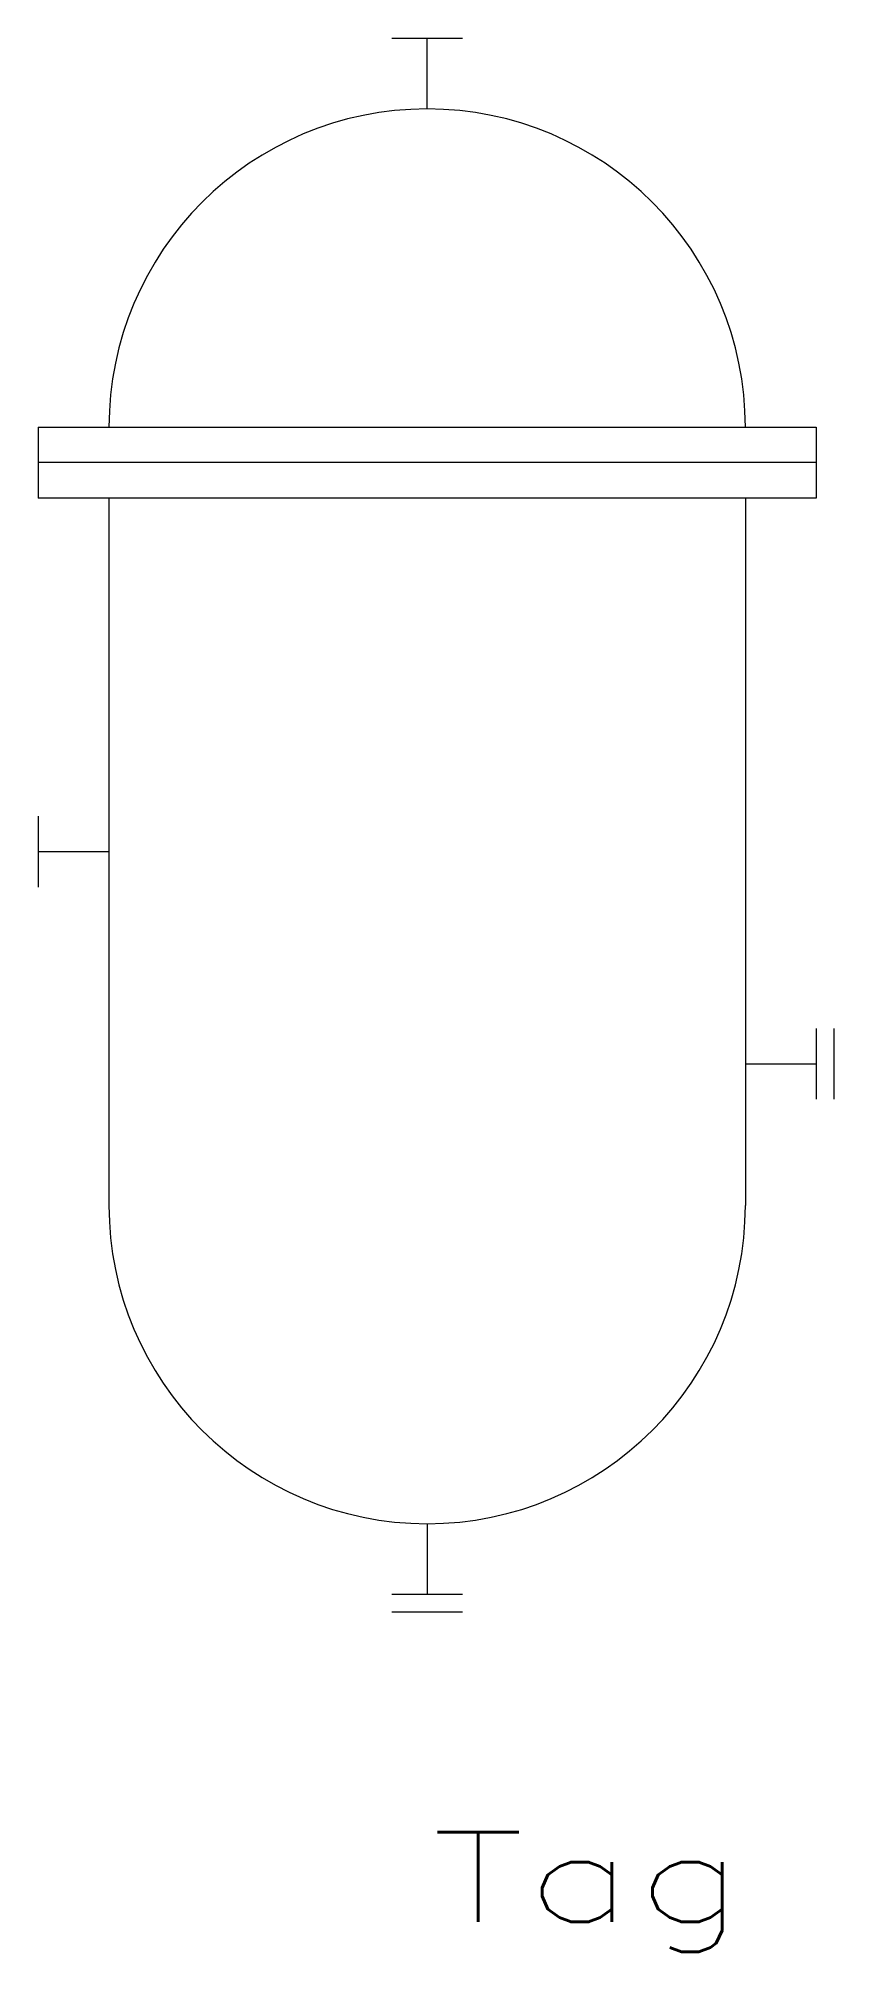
# Model space of a CAD drawing. Header units: inches. Extents: x -9.4 to 9.4, y -25.7 to 19.5.
import ezdxf
from ezdxf.enums import TextEntityAlignment as Align

# ---------------------------------------------------------------- set-up
doc = ezdxf.new("R2010")
doc.units = ezdxf.units.IN
doc.header["$MEASUREMENT"] = 0
doc.layers.get('0').update_dxf_attribs({"lineweight": 0})
doc.layers.add('1', color=7, linetype='Continuous', lineweight=0)
doc.styles.get("Standard").update_dxf_attribs({"font": 'TXT.SHX'})

msp = doc.modelspace()

# ---------------------------------------------------------------- linework, layer by layer
at = {"layer": '1', "color": 7, "linetype": 'Continuous'}
for p, q in [((-1.057, 19.539), (0.614, 19.539)), ((-0.221, 17.867), (-0.221, 19.539)), ((-9.416, 10.345), (-9.416, 8.673)), ((-9.416, 10.345), (8.973, 10.345)), ((8.973, 10.345), (8.973, 8.673)), ((8.973, 9.509), (-9.416, 9.509)), ((8.973, 8.673), (-9.416, 8.673)), ((-7.744, 8.673), (-7.744, -8.044)), ((7.301, 8.673), (7.301, -8.044)), ((-9.416, 1.151), (-9.416, -0.521)), ((-7.744, 0.315), (-9.416, 0.315)), ((8.973, -3.864), (8.973, -5.536)), ((9.391, -3.864), (9.391, -5.536)), ((7.301, -4.7), (8.973, -4.7)), ((-0.221, -15.566), (-0.221, -17.238)), ((0.614, -17.238), (-1.057, -17.238)), ((0.614, -17.656), (-1.057, -17.656))]:
    msp.add_line(p, q, dxfattribs=at)
for centre, start, end in [((-0.221, 10.345), 0, 180), ((-0.221, -8.044), 180, 360)]:
    msp.add_arc(centre, 7.523, start, end, dxfattribs=at)

# ---------------------------------------------------------------- texts
at = {"color": 7, "linetype": 'Continuous', "width": 1.361111}
msp.add_text('Tag', height=2.1175, dxfattribs=at).set_placement((-0.112, -24.978), (7.3, -24.978), align=Align.FIT)

doc.saveas('drawing.dxf')
